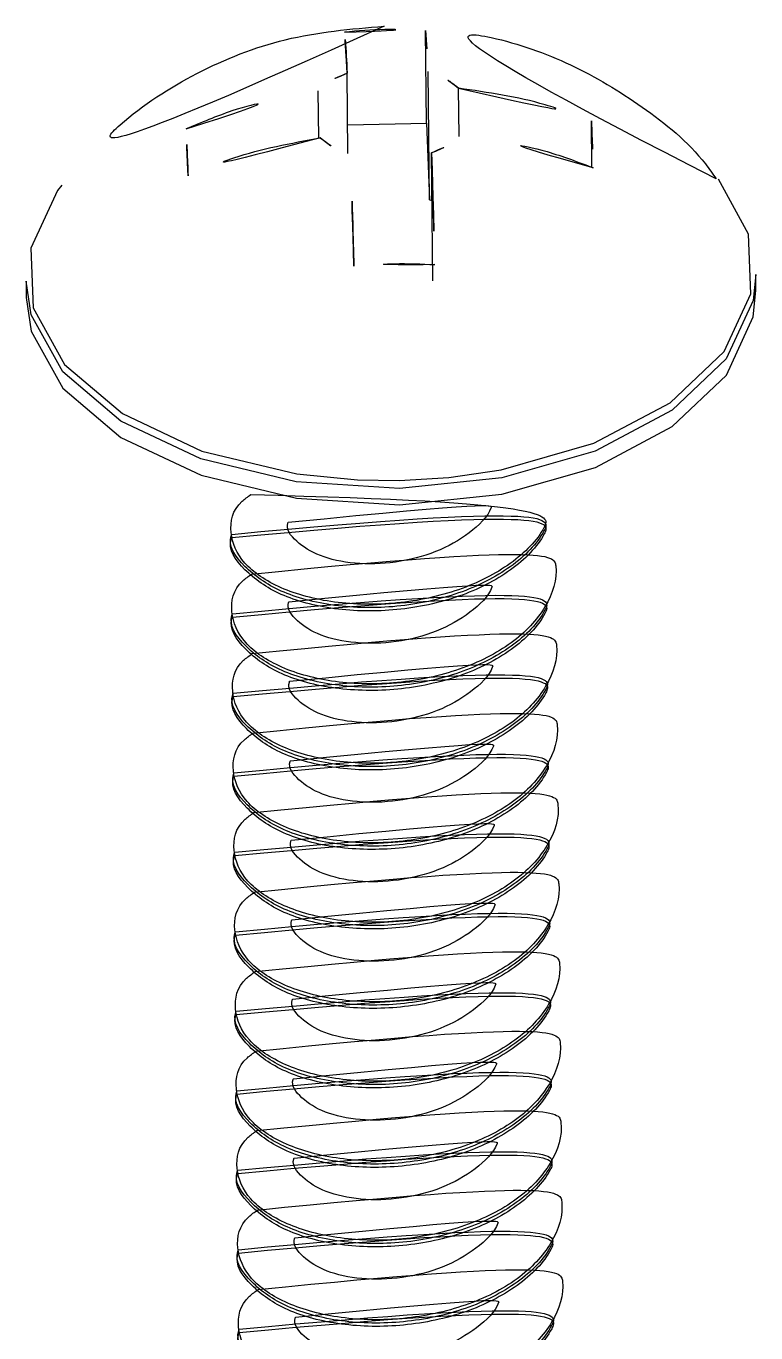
# Model space of a CAD drawing. Extents: x 16296680691 to 16296681387, y -37409617466 to -37409616989.
# Drawn here: x 16296681073.36 to 16296681082, y -37409617078.47 to -37409617063 of the extents above; entities that cross this region are included whole.
import ezdxf

# ---------------------------------------------------------------- set-up
doc = ezdxf.new("R2010")
doc.units = 0
doc.header["$LTSCALE"] = 10
doc.header["$MEASUREMENT"] = 0
doc.layers.get('0').update_dxf_attribs({"linetype": 'CONTINUOUS'})

msp = doc.modelspace()

# ---------------------------------------------------------------- linework, layer by layer
at = {"color": 7, "linetype": 'Continuous', "lineweight": 25}
for p, q in [((16296681078.09988, -37409617064.152672), (16296681078.089581, -37409617063.055878)), ((16296681077.17135, -37409617064.511612), (16296681077.16242, -37409617063.561653)), ((16296681078.13637, -37409617065.057907), (16296681078.122141, -37409617063.54274)), ((16296681076.82456, -37409617064.329323), (16296681076.819321, -37409617063.771347)), ((16296681078.48695, -37409617064.309898), (16296681078.48159, -37409617063.738602)), ((16296681077.16815, -37409617064.171028), (16296681078.09988, -37409617064.152672)), ((16296681078.09988, -37409617064.152672), (16296681078.13637, -37409617065.057907)), ((16296681080.058809, -37409617064.674103), (16296681080.053659, -37409617064.126099)), ((16296681078.175039, -37409617066.017487), (16296681078.16081, -37409617064.502319)), ((16296681078.13637, -37409617065.057907), (16296681078.166121, -37409617065.067528)), ((16296681073.360121, -37409617066.022034), (16296681073.361931, -37409617066.21476)), ((16296681082.001551, -37409617066.133614), (16296681081.999741, -37409617065.94088))]:
    msp.add_line(p, q, dxfattribs=at)
at = {"color": 7, "linetype": 'Continuous', "lineweight": 25, "flags": 128}
for points in [[(16296681073.78237, -37409617064.885773), (16296681073.73357, -37409617064.949318), (16296681073.41667, -37409617065.632736), (16296681073.445089, -37409617066.337936), (16296681073.81654, -37409617067.007812), (16296681074.50091, -37409617067.588058), (16296681075.44276, -37409617068.031693), (16296681076.5658, -37409617068.302757), (16296681077.2834, -37409617068.37252)], [(16296681078.366381, -37409617068.34433), (16296681078.98418, -37409617068.255127), (16296681080.083599, -37409617067.940277), (16296681080.988239, -37409617067.460289), (16296681081.62479, -37409617066.854019), (16296681081.94169, -37409617066.170601), (16296681081.913271, -37409617065.465393), (16296681081.558649, -37409617064.815697)], [(16296681077.780411, -37409617068.47451), (16296681076.55962, -37409617068.397491), (16296681075.42959, -37409617068.124733), (16296681074.481871, -37409617067.678337), (16296681073.79324, -37409617067.094482), (16296681073.419479, -37409617066.420448), (16296681073.360121, -37409617066.022034)], [(16296681081.999741, -37409617065.94088), (16296681081.968981, -37409617066.25206), (16296681081.650101, -37409617066.939743), (16296681081.00959, -37409617067.549767), (16296681080.099331, -37409617068.032761), (16296681078.993059, -37409617068.349564), (16296681077.780411, -37409617068.47451)], [(16296681073.361931, -37409617066.21476), (16296681073.421289, -37409617066.613167), (16296681073.79505, -37409617067.287209), (16296681074.483681, -37409617067.871071), (16296681075.4314, -37409617068.317459), (16296681076.56143, -37409617068.590218), (16296681077.782221, -37409617068.667236), (16296681078.994869, -37409617068.54229), (16296681080.101139, -37409617068.225487), (16296681081.0114, -37409617067.7425), (16296681081.651911, -37409617067.132462), (16296681081.970791, -37409617066.444794), (16296681082.001551, -37409617066.133614)], [(16296681077.2834, -37409617068.37252), (16296681077.779039, -37409617068.379303), (16296681078.366381, -37409617068.34433)]]:
    msp.add_lwpolyline(points, dxfattribs=at)
at = {"color": 7, "linetype": 'Continuous', "lineweight": 25}
for centre, radius, start, end in [((16296681077.43441, -37409617064.392197), 0.873951, 108.1323201, 134.7329377), ((16296681077.872101, -37409617064.429382), 0.921221, 48.5771297, 74.2512805), ((16296681077.451139, -37409617063.634583), 0.921221, 228.5771297, 254.2512805), ((16296681077.88883, -37409617063.671768), 0.873951, 288.1323201, 314.7329377)]:
    msp.add_arc(centre, radius, start, end, dxfattribs=at)
for points, knots in [([(16296681077.59964, -37409617063.004013), (16296681077.205271, -37409617063.038078), (16296681076.43697, -37409617063.104469), (16296681075.37464, -37409617063.529808), (16296681074.47053, -37409617064.108528), (16296681074.018801, -37409617064.631493), (16296681073.806931, -37409617064.876778)], [0, 0, 0, 0, 0.270582924, 0.527140534, 0.778215697, 1, 1, 1, 1]), ([(16296681081.53071, -37409617064.810921), (16296681081.489071, -37409617064.751389), (16296681081.25511, -37409617064.416893), (16296681080.67276, -37409617063.944817), (16296681079.820841, -37409617063.432877), (16296681078.785669, -37409617063.066353), (16296681078.02634, -37409617063.026443), (16296681077.59964, -37409617063.004013)], [0, 0, 0, 0, 0.048632265, 0.273258781, 0.492976696, 0.715077081, 1, 1, 1, 1]), ([(16296681078.089581, -37409617063.055878), (16296681078.093081, -37409617063.087486), (16296681078.10277, -37409617063.174957), (16296681078.11459, -37409617063.399399), (16296681078.122141, -37409617063.54274)], [0, 0, 0, 0, 0.36131298, 1, 1, 1, 1]), ([(16296681077.16242, -37409617063.561653), (16296681077.154869, -37409617063.418297), (16296681077.143049, -37409617063.193871), (16296681077.133369, -37409617063.106377), (16296681077.129869, -37409617063.074783)], [0, 0, 0, 0, 0.6386870205, 1, 1, 1, 1]), ([(16296681075.2551, -37409617064.220596), (16296681075.433929, -37409617064.145058), (16296681075.928881, -37409617063.935959), (16296681076.47226, -37409617063.835503), (16296681076.819321, -37409617063.771347)], [0, 0, 0, 0, 0.36131298, 1, 1, 1, 1]), ([(16296681078.48159, -37409617063.738602), (16296681078.82972, -37409617063.78907), (16296681079.37479, -37409617063.868088), (16296681079.87348, -37409617064.057617), (16296681080.053659, -37409617064.126099)], [0, 0, 0, 0, 0.63868702, 1, 1, 1, 1]), ([(16296681076.84165, -37409617064.325363), (16296681076.494591, -37409617064.389519), (16296681075.9512, -37409617064.489967), (16296681075.456261, -37409617064.699074), (16296681075.27743, -37409617064.77462)], [0, 0, 0, 0, 0.63868702, 1, 1, 1, 1]), ([(16296681080.075991, -37409617064.680107), (16296681079.895809, -37409617064.611633), (16296681079.39712, -37409617064.422096), (16296681078.852051, -37409617064.343086), (16296681078.50392, -37409617064.292618)], [0, 0, 0, 0, 0.36131298, 1, 1, 1, 1]), ([(16296681078.16081, -37409617064.502319), (16296681078.169439, -37409617064.760277), (16296681078.18294, -37409617065.164192), (16296681078.196369, -37409617065.650299), (16296681078.201229, -37409617065.825943)], [0, 0, 0, 0, 0.63868702, 1, 1, 1, 1]), ([(16296681077.24151, -37409617065.844841), (16296681077.23666, -37409617065.669197), (16296681077.22323, -37409617065.18309), (16296681077.209721, -37409617064.77919), (16296681077.201099, -37409617064.521217)], [0, 0, 0, 0, 0.3613129795, 1, 1, 1, 1]), ([(16296681075.7946, -37409617069.017181), (16296681075.792589, -37409617069.022652), (16296681075.74548, -37409617069.150772), (16296681075.926649, -37409617069.409119), (16296681076.341339, -37409617069.709221), (16296681076.99683, -37409617069.884697), (16296681077.75119, -37409617069.897507), (16296681078.502541, -37409617069.73735), (16296681079.126289, -37409617069.419617), (16296681079.55479, -37409617068.983269), (16296681079.60043, -37409617068.652901), (16296681079.623249, -37409617068.487717)], [0, 0, 0, 0, 0.005544217, 0.12985119, 0.254158163, 0.378465136, 0.502772109, 0.627079082, 0.751386054, 0.875693027, 1, 1, 1, 1]), ([(16296681076.02067, -37409617068.547447), (16296681075.984421, -37409617068.573174), (16296681075.80615, -37409617068.699677), (16296681075.751089, -37409617068.99955), (16296681075.902, -37409617069.367607), (16296681076.347481, -37409617069.670647), (16296681076.99473, -37409617069.845352), (16296681077.751261, -37409617069.85836), (16296681078.502159, -37409617069.698174), (16296681079.1255, -37409617069.380363), (16296681079.548809, -37409617068.951729), (16296681079.59424, -37409617068.62989), (16296681079.616369, -37409617068.47316)], [0, 0, 0, 0, 0.0277322832, 0.1363740771, 0.2450158709, 0.3536576647, 0.4622994585, 0.5709412524, 0.6795830462, 0.78822484, 0.8968666339, 1, 1, 1, 1]), ([(16296681076.463131, -37409617068.874611), (16296681076.461809, -37409617068.877876), (16296681076.43111, -37409617068.954033), (16296681076.54874, -37409617069.107964), (16296681076.818069, -37409617069.282433), (16296681077.244089, -37409617069.375954), (16296681077.733669, -37409617069.363609), (16296681078.223921, -37409617069.239273), (16296681078.621429, -37409617069.010902), (16296681078.85821, -37409617068.78009), (16296681078.886221, -37409617068.631607), (16296681078.892879, -37409617068.596283)], [0, 0, 0, 0, 0.006105229, 0.142026174, 0.277947118, 0.413868062, 0.549789006, 0.685709951, 0.821630895, 0.957551839, 1, 1, 1, 1]), ([(16296681075.79497, -37409617069.056374), (16296681075.79295, -37409617069.061836), (16296681075.74585, -37409617069.189957), (16296681075.927019, -37409617069.448311), (16296681076.341709, -37409617069.748413), (16296681076.9972, -37409617069.923897), (16296681077.75156, -37409617069.936699), (16296681078.502899, -37409617069.776543), (16296681079.12665, -37409617069.458809), (16296681079.555161, -37409617069.022461), (16296681079.6008, -37409617068.692093), (16296681079.623619, -37409617068.526909)], [0, 0, 0, 0, 0.005544217, 0.12985119, 0.254158163, 0.378465136, 0.502772109, 0.627079082, 0.751386054, 0.875693027, 1, 1, 1, 1]), ([(16296681076.02951, -37409617069.487984), (16296681075.99325, -37409617069.51371), (16296681075.81498, -37409617069.640213), (16296681075.75993, -37409617069.940086), (16296681075.91083, -37409617070.308144), (16296681076.35634, -37409617070.611191), (16296681077.00346, -37409617070.785889), (16296681077.760481, -37409617070.798882), (16296681078.50955, -37409617070.638779), (16296681079.13975, -37409617070.320641), (16296681079.54471, -37409617069.885857), (16296681079.69113, -37409617069.415779), (16296681079.55825, -37409617069.128143), (16296681079.49869, -37409617068.999199)], [0, 0, 0, 0, 0.025354924, 0.124683365, 0.224011806, 0.323340247, 0.422668688, 0.521997129, 0.62132557, 0.720654011, 0.819982452, 0.919310893, 1, 1, 1, 1]), ([(16296681076.47197, -37409617069.815147), (16296681076.47065, -37409617069.81842), (16296681076.439939, -37409617069.894562), (16296681076.557581, -37409617070.048492), (16296681076.8269, -37409617070.222969), (16296681077.25292, -37409617070.31649), (16296681077.74251, -37409617070.304153), (16296681078.232759, -37409617070.17981), (16296681078.63027, -37409617069.951439), (16296681078.86705, -37409617069.720627), (16296681078.89505, -37409617069.572144), (16296681078.90172, -37409617069.536812)], [0, 0, 0, 0, 0.006105229, 0.142026174, 0.277947118, 0.413868062, 0.549789006, 0.685709951, 0.821630895, 0.957551839, 1, 1, 1, 1]), ([(16296681075.803431, -37409617069.957718), (16296681075.80142, -37409617069.963188), (16296681075.75432, -37409617070.091309), (16296681075.93549, -37409617070.349663), (16296681076.35018, -37409617070.649757), (16296681077.005671, -37409617070.825241), (16296681077.760031, -37409617070.838051), (16296681078.51137, -37409617070.677887), (16296681079.13512, -37409617070.360161), (16296681079.563629, -37409617069.923813), (16296681079.609261, -37409617069.593437), (16296681079.63208, -37409617069.428261)], [0, 0, 0, 0, 0.005544217, 0.12985119, 0.254158163, 0.378465136, 0.502772109, 0.627079082, 0.751386054, 0.875693027, 1, 1, 1, 1]), ([(16296681075.803801, -37409617069.996902), (16296681075.80179, -37409617070.002373), (16296681075.754681, -37409617070.130501), (16296681075.93585, -37409617070.388847), (16296681076.35055, -37409617070.688942), (16296681077.006041, -37409617070.864433), (16296681077.760401, -37409617070.877243), (16296681078.51174, -37409617070.717079), (16296681079.13549, -37409617070.399353), (16296681079.563999, -37409617069.962997), (16296681079.609631, -37409617069.632629), (16296681079.63245, -37409617069.467453)], [0, 0, 0, 0, 0.005544217, 0.12985119, 0.254158163, 0.378465136, 0.502772109, 0.627079082, 0.751386054, 0.875693027, 1, 1, 1, 1]), ([(16296681076.03834, -37409617070.42852), (16296681076.00209, -37409617070.454247), (16296681075.82382, -37409617070.58075), (16296681075.768761, -37409617070.880623), (16296681075.919661, -37409617071.24868), (16296681076.365179, -37409617071.551727), (16296681077.012289, -37409617071.726433), (16296681077.76932, -37409617071.739418), (16296681078.518379, -37409617071.579323), (16296681079.14859, -37409617071.261177), (16296681079.553551, -37409617070.826401), (16296681079.699961, -37409617070.356323), (16296681079.567089, -37409617070.068672), (16296681079.50753, -37409617069.939743)], [0, 0, 0, 0, 0.025354924, 0.124683365, 0.224011806, 0.323340247, 0.422668688, 0.521997129, 0.62132557, 0.720654011, 0.819982452, 0.919310893, 1, 1, 1, 1]), ([(16296681076.480801, -37409617070.755676), (16296681076.479481, -37409617070.758957), (16296681076.44878, -37409617070.835098), (16296681076.56641, -37409617070.989029), (16296681076.835739, -37409617071.163513), (16296681077.261749, -37409617071.257027), (16296681077.751341, -37409617071.244682), (16296681078.24159, -37409617071.120354), (16296681078.639099, -37409617070.891983), (16296681078.875879, -37409617070.661163), (16296681078.903891, -37409617070.51268), (16296681078.910549, -37409617070.477348)], [0, 0, 0, 0, 0.006105229, 0.142026174, 0.277947118, 0.413868062, 0.549789006, 0.685709951, 0.821630895, 0.957551839, 1, 1, 1, 1]), ([(16296681075.812269, -37409617070.898247), (16296681075.810261, -37409617070.903717), (16296681075.763149, -37409617071.031853), (16296681075.944321, -37409617071.290192), (16296681076.359011, -37409617071.590286), (16296681077.0145, -37409617071.765778), (16296681077.76886, -37409617071.778587), (16296681078.52021, -37409617071.618423), (16296681079.14395, -37409617071.300697), (16296681079.57246, -37409617070.864342), (16296681079.618099, -37409617070.533981), (16296681079.640921, -37409617070.368797)], [0, 0, 0, 0, 0.005544217, 0.12985119, 0.254158163, 0.378465136, 0.502772109, 0.627079082, 0.751386054, 0.875693027, 1, 1, 1, 1]), ([(16296681075.81263, -37409617070.937439), (16296681075.810619, -37409617070.942909), (16296681075.763519, -37409617071.071037), (16296681075.944691, -37409617071.329376), (16296681076.359381, -37409617071.629478), (16296681077.01487, -37409617071.80497), (16296681077.76923, -37409617071.817772), (16296681078.520571, -37409617071.657623), (16296681079.14432, -37409617071.33989), (16296681079.57283, -37409617070.903526), (16296681079.618469, -37409617070.573174), (16296681079.641291, -37409617070.407982)], [0, 0, 0, 0, 0.005544217, 0.12985119, 0.254158163, 0.378465136, 0.502772109, 0.627079082, 0.751386054, 0.875693027, 1, 1, 1, 1]), ([(16296681076.04718, -37409617071.369057), (16296681076.01092, -37409617071.394783), (16296681075.832649, -37409617071.521294), (16296681075.777599, -37409617071.821159), (16296681075.928499, -37409617072.189217), (16296681076.37401, -37409617072.492264), (16296681077.02113, -37409617072.666969), (16296681077.778151, -37409617072.679947), (16296681078.52722, -37409617072.519852), (16296681079.157419, -37409617072.201714), (16296681079.56238, -37409617071.766937), (16296681079.70879, -37409617071.296852), (16296681079.57592, -37409617071.009209), (16296681079.516359, -37409617070.880272)], [0, 0, 0, 0, 0.025354924, 0.124683365, 0.224011806, 0.323340247, 0.422668688, 0.521997129, 0.62132557, 0.720654011, 0.819982452, 0.919310893, 1, 1, 1, 1]), ([(16296681075.8211, -37409617071.838791), (16296681075.81909, -37409617071.844261), (16296681075.77199, -37409617071.972382), (16296681075.953159, -37409617072.230743), (16296681076.367849, -37409617072.53083), (16296681077.02334, -37409617072.706306), (16296681077.7777, -37409617072.719116), (16296681078.529039, -37409617072.55896), (16296681079.15279, -37409617072.241226), (16296681079.581301, -37409617071.804878), (16296681079.62693, -37409617071.474518), (16296681079.64975, -37409617071.309334)], [0, 0, 0, 0, 0.005544217, 0.12985119, 0.254158163, 0.378465136, 0.502772109, 0.627079082, 0.751386054, 0.875693027, 1, 1, 1, 1]), ([(16296681075.82147, -37409617071.877983), (16296681075.81946, -37409617071.883453), (16296681075.77235, -37409617072.011574), (16296681075.95352, -37409617072.26992), (16296681076.368219, -37409617072.570023), (16296681077.023701, -37409617072.745506), (16296681077.778061, -37409617072.758324), (16296681078.529409, -37409617072.598152), (16296681079.15316, -37409617072.280434), (16296681079.581659, -37409617071.84407), (16296681079.6273, -37409617071.513702), (16296681079.65012, -37409617071.348518)], [0, 0, 0, 0, 0.005544217, 0.12985119, 0.254158163, 0.378465136, 0.502772109, 0.627079082, 0.751386054, 0.875693027, 1, 1, 1, 1]), ([(16296681076.489639, -37409617071.69622), (16296681076.488319, -37409617071.699493), (16296681076.457609, -37409617071.775627), (16296681076.575239, -37409617071.929573), (16296681076.84457, -37409617072.10405), (16296681077.27059, -37409617072.197563), (16296681077.76018, -37409617072.185219), (16296681078.250429, -37409617072.060883), (16296681078.64794, -37409617071.832512), (16296681078.88472, -37409617071.6017), (16296681078.91272, -37409617071.453217), (16296681078.91939, -37409617071.417877)], [0, 0, 0, 0, 0.0061052293, 0.1420261735, 0.2779471178, 0.413868062, 0.5497890063, 0.6857099506, 0.8216308948, 0.9575518391, 1, 1, 1, 1]), ([(16296681076.056009, -37409617072.309593), (16296681076.01976, -37409617072.33532), (16296681075.84149, -37409617072.461823), (16296681075.78643, -37409617072.761703), (16296681075.93733, -37409617073.129753), (16296681076.382851, -37409617073.4328), (16296681077.029961, -37409617073.607513), (16296681077.786989, -37409617073.620491), (16296681078.536051, -37409617073.460388), (16296681079.16625, -37409617073.14225), (16296681079.57122, -37409617072.707474), (16296681079.71763, -37409617072.237389), (16296681079.584749, -37409617071.949753), (16296681079.5252, -37409617071.820808)], [0, 0, 0, 0, 0.025354924, 0.124683365, 0.224011806, 0.323340247, 0.422668688, 0.521997129, 0.62132557, 0.720654011, 0.819982452, 0.919310893, 1, 1, 1, 1]), ([(16296681075.829941, -37409617072.779327), (16296681075.827921, -37409617072.784798), (16296681075.780821, -37409617072.912918), (16296681075.96199, -37409617073.171272), (16296681076.37668, -37409617073.471367), (16296681077.032169, -37409617073.646851), (16296681077.78653, -37409617073.65966), (16296681078.53788, -37409617073.499496), (16296681079.161619, -37409617073.18177), (16296681079.59013, -37409617072.745422), (16296681079.635771, -37409617072.415047), (16296681079.65859, -37409617072.24987)], [0, 0, 0, 0, 0.005544217, 0.12985119, 0.254158163, 0.378465136, 0.502772109, 0.627079082, 0.751386054, 0.875693027, 1, 1, 1, 1]), ([(16296681075.830299, -37409617072.81852), (16296681075.828291, -37409617072.82399), (16296681075.781191, -37409617072.95211), (16296681075.96236, -37409617073.210457), (16296681076.37705, -37409617073.510559), (16296681077.032539, -37409617073.686043), (16296681077.7869, -37409617073.698853), (16296681078.53824, -37409617073.538689), (16296681079.161989, -37409617073.220963), (16296681079.5905, -37409617072.784607), (16296681079.636141, -37409617072.454239), (16296681079.658951, -37409617072.289047)], [0, 0, 0, 0, 0.005544217, 0.12985119, 0.254158163, 0.378465136, 0.502772109, 0.627079082, 0.751386054, 0.875693027, 1, 1, 1, 1]), ([(16296681076.49847, -37409617072.636757), (16296681076.49715, -37409617072.64003), (16296681076.46645, -37409617072.716171), (16296681076.58408, -37409617072.870102), (16296681076.853399, -37409617073.044594), (16296681077.279421, -37409617073.1381), (16296681077.769011, -37409617073.125763), (16296681078.25926, -37409617073.001419), (16296681078.656771, -37409617072.773048), (16296681078.893551, -37409617072.542236), (16296681078.92156, -37409617072.393761), (16296681078.928221, -37409617072.358421)], [0, 0, 0, 0, 0.006105229, 0.142026174, 0.277947118, 0.413868062, 0.549789006, 0.685709951, 0.821630895, 0.957551839, 1, 1, 1, 1]), ([(16296681076.06484, -37409617073.25013), (16296681076.028589, -37409617073.275864), (16296681075.850321, -37409617073.402359), (16296681075.795271, -37409617073.702232), (16296681075.946159, -37409617074.07029), (16296681076.39168, -37409617074.373337), (16296681077.038799, -37409617074.548042), (16296681077.79582, -37409617074.561028), (16296681078.544889, -37409617074.400917), (16296681079.175091, -37409617074.082787), (16296681079.58005, -37409617073.64801), (16296681079.72646, -37409617073.177933), (16296681079.59359, -37409617072.890282), (16296681079.534031, -37409617072.761337)], [0, 0, 0, 0, 0.025354924, 0.124683365, 0.224011806, 0.323340247, 0.422668688, 0.521997129, 0.62132557, 0.720654011, 0.819982452, 0.919310893, 1, 1, 1, 1]), ([(16296681075.83877, -37409617073.719856), (16296681075.83676, -37409617073.725327), (16296681075.78965, -37409617073.853447), (16296681075.970831, -37409617074.111809), (16296681076.385521, -37409617074.411903), (16296681077.04101, -37409617074.587387), (16296681077.79537, -37409617074.600197), (16296681078.546709, -37409617074.440041), (16296681079.17046, -37409617074.122307), (16296681079.598961, -37409617073.685959), (16296681079.6446, -37409617073.355591), (16296681079.667419, -37409617073.190407)], [0, 0, 0, 0, 0.005544217, 0.12985119, 0.254158163, 0.378465136, 0.502772109, 0.627079082, 0.751386054, 0.875693027, 1, 1, 1, 1]), ([(16296681075.83914, -37409617073.759064), (16296681075.83713, -37409617073.764526), (16296681075.79002, -37409617073.892647), (16296681075.971189, -37409617074.150993), (16296681076.385889, -37409617074.451103), (16296681077.04137, -37409617074.626579), (16296681077.795731, -37409617074.639389), (16296681078.547079, -37409617074.479233), (16296681079.17083, -37409617074.161499), (16296681079.599331, -37409617073.725143), (16296681079.64497, -37409617073.394783), (16296681079.667789, -37409617073.229591)], [0, 0, 0, 0, 0.005544217, 0.12985119, 0.254158163, 0.378465136, 0.502772109, 0.627079082, 0.751386054, 0.875693027, 1, 1, 1, 1]), ([(16296681076.507299, -37409617073.577301), (16296681076.50598, -37409617073.580566), (16296681076.475281, -37409617073.656708), (16296681076.592911, -37409617073.810638), (16296681076.86224, -37409617073.985123), (16296681077.28826, -37409617074.078644), (16296681077.777849, -37409617074.066299), (16296681078.268101, -37409617073.941963), (16296681078.665609, -37409617073.713593), (16296681078.90239, -37409617073.48278), (16296681078.930389, -37409617073.334297), (16296681078.93705, -37409617073.298958)], [0, 0, 0, 0, 0.006105229, 0.142026174, 0.277947118, 0.413868062, 0.549789006, 0.685709951, 0.821630895, 0.957551839, 1, 1, 1, 1]), ([(16296681076.073681, -37409617074.190666), (16296681076.03743, -37409617074.216393), (16296681075.85915, -37409617074.342903), (16296681075.8041, -37409617074.642769), (16296681075.955, -37409617075.010834), (16296681076.40052, -37409617075.313873), (16296681077.04763, -37409617075.488579), (16296681077.804661, -37409617075.501556), (16296681078.55372, -37409617075.341461), (16296681079.18392, -37409617075.023323), (16296681079.58889, -37409617074.588547), (16296681079.7353, -37409617074.118469), (16296681079.602421, -37409617073.830818), (16296681079.54287, -37409617073.701881)], [0, 0, 0, 0, 0.025354924, 0.124683365, 0.224011806, 0.323340247, 0.422668688, 0.521997129, 0.62132557, 0.720654011, 0.819982452, 0.919310893, 1, 1, 1, 1]), ([(16296681075.847601, -37409617074.6604), (16296681075.845591, -37409617074.665871), (16296681075.798491, -37409617074.793999), (16296681075.97966, -37409617075.052353), (16296681076.39435, -37409617075.35244), (16296681077.049841, -37409617075.527924), (16296681077.804199, -37409617075.540733), (16296681078.55554, -37409617075.380577), (16296681079.179291, -37409617075.062843), (16296681079.6078, -37409617074.626503), (16296681079.65344, -37409617074.296127), (16296681079.67626, -37409617074.130943)], [0, 0, 0, 0, 0.005544217, 0.12985119, 0.254158163, 0.378465136, 0.502772109, 0.627079082, 0.751386054, 0.875693027, 1, 1, 1, 1]), ([(16296681075.847969, -37409617074.699593), (16296681075.845961, -37409617074.705063), (16296681075.798861, -37409617074.833183), (16296681075.98003, -37409617075.09153), (16296681076.39472, -37409617075.391632), (16296681077.050211, -37409617075.567123), (16296681077.804569, -37409617075.579933), (16296681078.55591, -37409617075.419762), (16296681079.179661, -37409617075.102043), (16296681079.60817, -37409617074.66568), (16296681079.653799, -37409617074.335312), (16296681079.67662, -37409617074.170128)], [0, 0, 0, 0, 0.005544217, 0.12985119, 0.254158163, 0.378465136, 0.502772109, 0.627079082, 0.751386054, 0.875693027, 1, 1, 1, 1]), ([(16296681076.51614, -37409617074.517838), (16296681076.51482, -37409617074.521111), (16296681076.484119, -37409617074.597237), (16296681076.601749, -37409617074.751167), (16296681076.871071, -37409617074.925659), (16296681077.297091, -37409617075.019173), (16296681077.78668, -37409617075.006844), (16296681078.27693, -37409617074.882492), (16296681078.67444, -37409617074.654129), (16296681078.911221, -37409617074.423317), (16296681078.93922, -37409617074.274834), (16296681078.94589, -37409617074.239487)], [0, 0, 0, 0, 0.006105229, 0.142026174, 0.277947118, 0.413868062, 0.549789006, 0.685709951, 0.821630895, 0.957551839, 1, 1, 1, 1]), ([(16296681076.08251, -37409617075.131203), (16296681076.046261, -37409617075.156929), (16296681075.86799, -37409617075.283432), (16296681075.812941, -37409617075.583313), (16296681075.963831, -37409617075.951363), (16296681076.409349, -37409617076.25441), (16296681077.056471, -37409617076.429123), (16296681077.81349, -37409617076.442101), (16296681078.562559, -37409617076.281998), (16296681079.19276, -37409617075.96386), (16296681079.597719, -37409617075.529091), (16296681079.744129, -37409617075.059013), (16296681079.611259, -37409617074.771347), (16296681079.551701, -37409617074.642433)], [0, 0, 0, 0, 0.025354924, 0.124683365, 0.224011806, 0.323340247, 0.422668688, 0.521997129, 0.62132557, 0.720654011, 0.819982452, 0.919310893, 1, 1, 1, 1]), ([(16296681075.85644, -37409617075.600937), (16296681075.854429, -37409617075.606407), (16296681075.80732, -37409617075.734543), (16296681075.988489, -37409617075.992882), (16296681076.403191, -37409617076.292976), (16296681077.05868, -37409617076.468468), (16296681077.81304, -37409617076.48127), (16296681078.564381, -37409617076.321114), (16296681079.188129, -37409617076.00338), (16296681079.616631, -37409617075.567032), (16296681079.66227, -37409617075.236656), (16296681079.685089, -37409617075.07148)], [0, 0, 0, 0, 0.005544217, 0.12985119, 0.254158163, 0.378465136, 0.502772109, 0.627079082, 0.751386054, 0.875693027, 1, 1, 1, 1]), ([(16296681075.85681, -37409617075.640129), (16296681075.854799, -37409617075.645599), (16296681075.80769, -37409617075.77372), (16296681075.988859, -37409617076.032066), (16296681076.403549, -37409617076.332169), (16296681077.05904, -37409617076.507652), (16296681077.8134, -37409617076.520462), (16296681078.564751, -37409617076.360298), (16296681079.18849, -37409617076.042572), (16296681079.617001, -37409617075.606216), (16296681079.66264, -37409617075.275848), (16296681079.685459, -37409617075.110672)], [0, 0, 0, 0, 0.005544217, 0.12985119, 0.254158163, 0.378465136, 0.502772109, 0.627079082, 0.751386054, 0.875693027, 1, 1, 1, 1]), ([(16296681076.524969, -37409617075.458366), (16296681076.523649, -37409617075.461647), (16296681076.49295, -37409617075.537781), (16296681076.61058, -37409617075.691711), (16296681076.87991, -37409617075.866203), (16296681077.305929, -37409617075.959709), (16296681077.795521, -37409617075.947372), (16296681078.28577, -37409617075.823036), (16296681078.683281, -37409617075.594673), (16296681078.920059, -37409617075.363853), (16296681078.948059, -37409617075.21537), (16296681078.95472, -37409617075.180031)], [0, 0, 0, 0, 0.006105229, 0.142026174, 0.277947118, 0.413868062, 0.549789006, 0.685709951, 0.821630895, 0.957551839, 1, 1, 1, 1]), ([(16296681076.091351, -37409617076.071739), (16296681076.055099, -37409617076.097473), (16296681075.87682, -37409617076.223969), (16296681075.82177, -37409617076.523849), (16296681075.97267, -37409617076.891899), (16296681076.41819, -37409617077.194946), (16296681077.0653, -37409617077.369652), (16296681077.82233, -37409617077.382637), (16296681078.57139, -37409617077.222527), (16296681079.20159, -37409617076.904404), (16296681079.60656, -37409617076.469627), (16296681079.75297, -37409617075.999542), (16296681079.62009, -37409617075.711891), (16296681079.560539, -37409617075.582962)], [0, 0, 0, 0, 0.025354924, 0.124683365, 0.224011806, 0.323340247, 0.422668688, 0.521997129, 0.62132557, 0.720654011, 0.819982452, 0.919310893, 1, 1, 1, 1]), ([(16296681075.865271, -37409617076.541473), (16296681075.86326, -37409617076.546944), (16296681075.81616, -37409617076.675072), (16296681075.99733, -37409617076.933418), (16296681076.41202, -37409617077.233513), (16296681077.067511, -37409617077.408997), (16296681077.821871, -37409617077.421806), (16296681078.57321, -37409617077.26165), (16296681079.19696, -37409617076.943916), (16296681079.625469, -37409617076.507568), (16296681079.67111, -37409617076.1772), (16296681079.69393, -37409617076.012016)], [0, 0, 0, 0, 0.005544217, 0.12985119, 0.254158163, 0.378465136, 0.502772109, 0.627079082, 0.751386054, 0.875693027, 1, 1, 1, 1]), ([(16296681075.865641, -37409617076.580673), (16296681075.86363, -37409617076.586143), (16296681075.81653, -37409617076.714256), (16296681075.9977, -37409617076.97261), (16296681076.41239, -37409617077.272713), (16296681077.067881, -37409617077.448189), (16296681077.822241, -37409617077.460999), (16296681078.57358, -37409617077.300827), (16296681079.19733, -37409617076.983109), (16296681079.625839, -37409617076.546753), (16296681079.671471, -37409617076.216393), (16296681079.69429, -37409617076.051208)], [0, 0, 0, 0, 0.005544217, 0.12985119, 0.254158163, 0.378465136, 0.502772109, 0.627079082, 0.751386054, 0.875693027, 1, 1, 1, 1]), ([(16296681076.53381, -37409617076.398911), (16296681076.53249, -37409617076.402184), (16296681076.501789, -37409617076.478317), (16296681076.619419, -37409617076.632248), (16296681076.888741, -37409617076.806732), (16296681077.31476, -37409617076.900253), (16296681077.80435, -37409617076.887909), (16296681078.2946, -37409617076.763573), (16296681078.69211, -37409617076.535202), (16296681078.92889, -37409617076.30439), (16296681078.95689, -37409617076.155907), (16296681078.96356, -37409617076.120567)], [0, 0, 0, 0, 0.006105229, 0.142026174, 0.277947118, 0.413868062, 0.549789006, 0.685709951, 0.821630895, 0.957551839, 1, 1, 1, 1]), ([(16296681076.10018, -37409617077.012283), (16296681076.063931, -37409617077.038002), (16296681075.88566, -37409617077.164513), (16296681075.83061, -37409617077.464394), (16296681075.981501, -37409617077.832443), (16296681076.427019, -37409617078.135483), (16296681077.074141, -37409617078.310188), (16296681077.83116, -37409617078.323181), (16296681078.580219, -37409617078.163071), (16296681079.21043, -37409617077.84494), (16296681079.615391, -37409617077.410156), (16296681079.761801, -37409617076.940079), (16296681079.628929, -37409617076.652428), (16296681079.56937, -37409617076.523499)], [0, 0, 0, 0, 0.025354924, 0.124683365, 0.224011806, 0.323340247, 0.422668688, 0.521997129, 0.62132557, 0.720654011, 0.819982452, 0.919310893, 1, 1, 1, 1]), ([(16296681075.874109, -37409617077.48201), (16296681075.872101, -37409617077.48748), (16296681075.824989, -37409617077.615608), (16296681076.006161, -37409617077.873947), (16296681076.42086, -37409617078.174049), (16296681077.07634, -37409617078.349541), (16296681077.8307, -37409617078.362343), (16296681078.58205, -37409617078.202187), (16296681079.205799, -37409617077.884453), (16296681079.6343, -37409617077.448097), (16296681079.679939, -37409617077.117737), (16296681079.702761, -37409617076.952553)], [0, 0, 0, 0, 0.005544217, 0.12985119, 0.254158163, 0.378465136, 0.502772109, 0.627079082, 0.751386054, 0.875693027, 1, 1, 1, 1]), ([(16296681075.874479, -37409617077.521202), (16296681075.872471, -37409617077.526672), (16296681075.825359, -37409617077.654793), (16296681076.006531, -37409617077.913147), (16296681076.421221, -37409617078.213242), (16296681077.07671, -37409617078.388733), (16296681077.83107, -37409617078.401543), (16296681078.58242, -37409617078.241371), (16296681079.20616, -37409617077.923653), (16296681079.63467, -37409617077.487297), (16296681079.680309, -37409617077.156929), (16296681079.703131, -37409617076.991737)], [0, 0, 0, 0, 0.005544217, 0.12985119, 0.254158163, 0.378465136, 0.502772109, 0.627079082, 0.751386054, 0.875693027, 1, 1, 1, 1]), ([(16296681076.542641, -37409617077.339447), (16296681076.541321, -37409617077.34272), (16296681076.51062, -37409617077.418861), (16296681076.62825, -37409617077.572777), (16296681076.897579, -37409617077.747269), (16296681077.323601, -37409617077.840782), (16296681077.813181, -37409617077.828453), (16296681078.30344, -37409617077.704109), (16296681078.700939, -37409617077.475739), (16296681078.937731, -37409617077.244926), (16296681078.965731, -37409617077.096443), (16296681078.972389, -37409617077.061096)], [0, 0, 0, 0, 0.006105229, 0.142026174, 0.277947118, 0.413868062, 0.549789006, 0.685709951, 0.821630895, 0.957551839, 1, 1, 1, 1]), ([(16296681076.10902, -37409617077.95282), (16296681076.072769, -37409617077.978539), (16296681075.894489, -37409617078.105042), (16296681075.839439, -37409617078.404922), (16296681075.990339, -37409617078.772972), (16296681076.43586, -37409617079.076019), (16296681077.08297, -37409617079.250717), (16296681077.839991, -37409617079.263718), (16296681078.58906, -37409617079.103607), (16296681079.219259, -37409617078.785477), (16296681079.62422, -37409617078.3507), (16296681079.770639, -37409617077.880623), (16296681079.63776, -37409617077.592957), (16296681079.578211, -37409617077.464043)], [0, 0, 0, 0, 0.025354924, 0.124683365, 0.224011806, 0.323340247, 0.422668688, 0.521997129, 0.62132557, 0.720654011, 0.819982452, 0.919310893, 1, 1, 1, 1]), ([(16296681075.88294, -37409617078.422546), (16296681075.88093, -37409617078.428017), (16296681075.83383, -37409617078.556137), (16296681076.014999, -37409617078.814491), (16296681076.429689, -37409617079.114594), (16296681077.08518, -37409617079.290077), (16296681077.83954, -37409617079.302887), (16296681078.590879, -37409617079.142723), (16296681079.21463, -37409617078.824997), (16296681079.643141, -37409617078.388641), (16296681079.68877, -37409617078.058273), (16296681079.71159, -37409617077.893089)], [0, 0, 0, 0, 0.005544217, 0.12985119, 0.254158163, 0.378465136, 0.502772109, 0.627079082, 0.751386054, 0.875693027, 1, 1, 1, 1]), ([(16296681076.551479, -37409617078.279984), (16296681076.550159, -37409617078.283257), (16296681076.519449, -37409617078.359398), (16296681076.637079, -37409617078.513321), (16296681076.90641, -37409617078.687813), (16296681077.33243, -37409617078.781326), (16296681077.82202, -37409617078.768982), (16296681078.312269, -37409617078.644653), (16296681078.70978, -37409617078.416283), (16296681078.94656, -37409617078.185463), (16296681078.97456, -37409617078.03698), (16296681078.98123, -37409617078.001648)], [0, 0, 0, 0, 0.006105229, 0.142026174, 0.277947118, 0.413868062, 0.549789006, 0.685709951, 0.821630895, 0.957551839, 1, 1, 1, 1]), ([(16296681075.88331, -37409617078.461739), (16296681075.8813, -37409617078.467209), (16296681075.83419, -37409617078.595329), (16296681076.015369, -37409617078.853683), (16296681076.430059, -37409617079.153778), (16296681077.08555, -37409617079.329262), (16296681077.839911, -37409617079.342072), (16296681078.591249, -37409617079.181908), (16296681079.215, -37409617078.864182), (16296681079.643511, -37409617078.427834), (16296681079.68914, -37409617078.097473), (16296681079.71196, -37409617077.932281)], [0, 0, 0, 0, 0.005544217, 0.12985119, 0.254158163, 0.378465136, 0.502772109, 0.627079082, 0.751386054, 0.875693027, 1, 1, 1, 1])]:
    msp.add_open_spline(points, degree=3, knots=knots, dxfattribs=at)
for points in [[(16296681077.129869, -37409617063.074783), (16296681077.289721, -37409617063.061256), (16296681077.60943, -37409617063.034218), (16296681077.929529, -37409617063.048653), (16296681078.089581, -37409617063.055878)], [(16296681080.053659, -37409617064.126099), (16296681080.057289, -37409617064.208061), (16296681080.064541, -37409617064.371986), (16296681080.07217, -37409617064.577408), (16296681080.075991, -37409617064.680107)], [(16296681075.27743, -37409617064.77462), (16296681075.273609, -37409617064.671913), (16296681075.26597, -37409617064.466507), (16296681075.25873, -37409617064.302567), (16296681075.2551, -37409617064.220596)], [(16296681078.201229, -37409617065.825943), (16296681078.04118, -37409617065.818718), (16296681077.721081, -37409617065.804283), (16296681077.401369, -37409617065.831322), (16296681077.24151, -37409617065.844841)]]:
    msp.add_open_spline(points, degree=3, dxfattribs=at)

doc.saveas('drawing.dxf')
